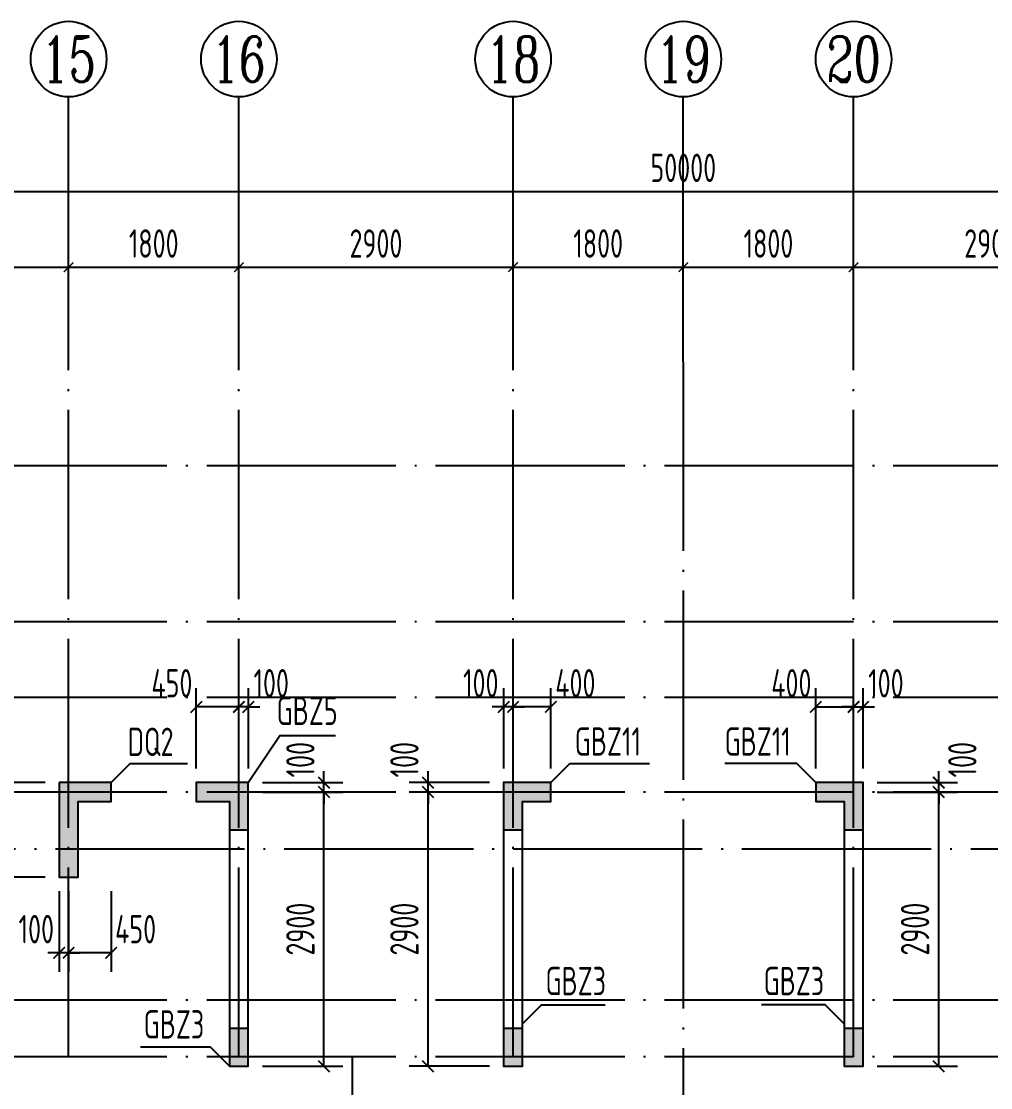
# Model space of a CAD drawing. Extents: x -668857 to 154266, y -275694 to 291306.
# Drawn here: x -320711 to -310461, y -901 to 10375 of the extents above; entities that cross this region are included whole.
import ezdxf
from ezdxf.enums import TextEntityAlignment as Align

# ---------------------------------------------------------------- set-up
doc = ezdxf.new("R2010")
doc.units = 0
doc.header["$LTSCALE"] = 1000
doc.linetypes.add('DOTE', pattern=[2.42, 2, -0.2, 0.02, -0.2])
doc.layers.get('0').update_dxf_attribs({"linetype": 'CONTINUOUS'})
doc.layers.get('DEFPOINTS').update_dxf_attribs({"linetype": 'CONTINUOUS'})
for name, color, linetype in [('A-AXIS', 1, 'CONTINUOUS'), ('A-DOTE', 10, 'DOTE'), ('AXIS_NUM', 7, 'CONTINUOUS'), ('S-Q墙实线', 6, 'CONTINUOUS'), ('S-Q墙标注', 3, 'CONTINUOUS'), ('S-X详图填充', 252, 'CONTINUOUS'), ('S-X详图实线', 4, 'CONTINUOUS'), ('S-Y一般标注', 3, 'CONTINUOUS'), ('S-Z柱编号', 6, 'CONTINUOUS')]:
    doc.layers.add(name, color=color, linetype=linetype)
doc.styles.add('TSSD_Axis', font='complex.shx', dxfattribs={"width": 0.7, "bigfont": 'hztxt.shx'})
doc.styles.add('TSSD_DIMENSION', font='Tssdeng.shx', dxfattribs={"width": 0.7, "bigfont": 'tssdchn.shx'})
doc.styles.add('TSSD_REIN', font='tssdeng.shx', dxfattribs={"width": 0.7, "height": 300, "bigfont": 'tssdchn.shx'})
doc.styles.add('结构文字', font='zstxt.shx', dxfattribs={"width": 0.7, "bigfont": 'zshz.shx'})
doc.dimstyles.new('STRUCK', dxfattribs={"dimtxt": 400, "dimasz": 121, "dimexe": 200, "dimexo": 150, "dimgap": 115, "dimtad": 1, "dimdec": 0, "dimdsep": 46, "dimtxsty": '结构文字', "dimblk": 'ARCHTICK', "dimcen": 400, "dimclrd": 3, "dimclre": 3, "dimclrt": 7, "dimadec": 0, "dimazin": 0, "dimtfac": 1, "dimtdec": 0, "dimtix": 1, "dimtmove": 2, "dimatfit": 3, "dimldrblk": '_DIMX', "dimfxl": 0, "dimtolj": 1, "dimtzin": 0, "dimarcsym": 0})
doc.dimstyles.new('TSSD_100_100', dxfattribs={"dimtxt": 300, "dimasz": 100, "dimexe": 100, "dimexo": 250, "dimgap": 100, "dimtad": 1, "dimdec": 0, "dimzin": 0, "dimdsep": 46, "dimtxsty": 'TSSD_DIMENSION', "dimblk": 'ARCHTICK', "dimcen": 0, "dimdle": 100, "dimclrt": 7, "dimadec": 0, "dimazin": 0, "dimtfac": 1, "dimtdec": 0, "dimtix": 1, "dimtmove": 2, "dimatfit": 3, "dimldrblk": 'ARCHTICK', "dimfxl": 0, "dimtolj": 1, "dimtzin": 0, "dimarcsym": 0})

# ---------------------------------------------------------------- blocks, each defined once
blk = doc.blocks.new('ts_axno')
at = {"color": 0, "linetype": 'ByBlock', "lineweight": -2}
blk.add_circle((0, 0), 0.5, dxfattribs=at)
at = {"color": 0, "linetype": 'ByBlock', "lineweight": -2, "style": 'TSSD_Axis', "width": 0.7}
blk.add_attdef('A', text='', height=0.6, dxfattribs=at).set_placement((0, 0), align=Align.MIDDLE_CENTER)
blk = doc.blocks.new('_ArchTick')
at = {"color": 0, "linetype": 'ByBlock', "const_width": 0.15}
blk.add_lwpolyline([(-0.5, -0.5), (0.5, 0.5)], dxfattribs=at)
blk = doc.blocks.new('*D158')
at = {"layer": 'DEFPOINTS', "color": 0}
for p in [(23100, 19250), (21400, 18250), (23100, 18250)]:
    blk.add_point(p, dxfattribs=at)
at = {"layer": 'S-Y一般标注', "color": 0, "lineweight": -2}
for p, q in [((21400, 18500), (21400, 19350)), ((23100, 18500), (23100, 19350)), ((21300, 19250), (23200, 19250))]:
    blk.add_line(p, q, dxfattribs=at)
at = {"layer": 'S-Y一般标注', "color": 0, "lineweight": -2, "xscale": 100, "yscale": 100, "zscale": 100, "rotation": 180}
blk.add_blockref('_ArchTick', (21400, 19250), dxfattribs=at)
at = {"layer": 'S-Y一般标注', "color": 0, "lineweight": -2, "xscale": 100, "yscale": 100, "zscale": 100}
blk.add_blockref('_ArchTick', (23100, 19250), dxfattribs=at)
at = {"layer": 'S-Y一般标注', "color": 7, "insert": (22250, 19500), "char_height": 300, "attachment_point": 5, "style": 'TSSD_DIMENSION'}
blk.add_mtext('\\A1;1700', dxfattribs=at)
blk = doc.blocks.new('*D159')
at = {"layer": 'DEFPOINTS', "color": 0}
for p in [(24900, 19250), (23100, 18250), (24900, 18250)]:
    blk.add_point(p, dxfattribs=at)
at = {"layer": 'S-Y一般标注', "color": 0, "lineweight": -2}
for p, q in [((23100, 18500), (23100, 19350)), ((24900, 18500), (24900, 19350)), ((23000, 19250), (25000, 19250))]:
    blk.add_line(p, q, dxfattribs=at)
at = {"layer": 'S-Y一般标注', "color": 0, "lineweight": -2, "xscale": 100, "yscale": 100, "zscale": 100, "rotation": 180}
blk.add_blockref('_ArchTick', (23100, 19250), dxfattribs=at)
at = {"layer": 'S-Y一般标注', "color": 0, "lineweight": -2, "xscale": 100, "yscale": 100, "zscale": 100}
blk.add_blockref('_ArchTick', (24900, 19250), dxfattribs=at)
at = {"layer": 'S-Y一般标注', "color": 7, "insert": (24000, 19500), "char_height": 300, "attachment_point": 5, "style": 'TSSD_DIMENSION'}
blk.add_mtext('\\A1;1800', dxfattribs=at)
blk = doc.blocks.new('*D160')
at = {"layer": 'DEFPOINTS', "color": 0}
for p in [(27800, 19250), (24900, 18250), (27800, 18250)]:
    blk.add_point(p, dxfattribs=at)
at = {"layer": 'S-Y一般标注', "color": 0, "lineweight": -2}
for p, q in [((24900, 18500), (24900, 19350)), ((27800, 18500), (27800, 19350)), ((24800, 19250), (27900, 19250))]:
    blk.add_line(p, q, dxfattribs=at)
at = {"layer": 'S-Y一般标注', "color": 0, "lineweight": -2, "xscale": 100, "yscale": 100, "zscale": 100, "rotation": 180}
blk.add_blockref('_ArchTick', (24900, 19250), dxfattribs=at)
at = {"layer": 'S-Y一般标注', "color": 0, "lineweight": -2, "xscale": 100, "yscale": 100, "zscale": 100}
blk.add_blockref('_ArchTick', (27800, 19250), dxfattribs=at)
at = {"layer": 'S-Y一般标注', "color": 7, "insert": (26350, 19500), "char_height": 300, "attachment_point": 5, "style": 'TSSD_DIMENSION'}
blk.add_mtext('\\A1;2900', dxfattribs=at)
blk = doc.blocks.new('*D161')
at = {"layer": 'DEFPOINTS', "color": 0}
for p in [(29600, 19250), (27800, 18250), (29600, 18250)]:
    blk.add_point(p, dxfattribs=at)
at = {"layer": 'S-Y一般标注', "color": 0, "lineweight": -2}
for p, q in [((27800, 18500), (27800, 19350)), ((29600, 18500), (29600, 19350)), ((27700, 19250), (29700, 19250))]:
    blk.add_line(p, q, dxfattribs=at)
at = {"layer": 'S-Y一般标注', "color": 0, "lineweight": -2, "xscale": 100, "yscale": 100, "zscale": 100, "rotation": 180}
blk.add_blockref('_ArchTick', (27800, 19250), dxfattribs=at)
at = {"layer": 'S-Y一般标注', "color": 0, "lineweight": -2, "xscale": 100, "yscale": 100, "zscale": 100}
blk.add_blockref('_ArchTick', (29600, 19250), dxfattribs=at)
at = {"layer": 'S-Y一般标注', "color": 7, "insert": (28700, 19500), "char_height": 300, "attachment_point": 5, "style": 'TSSD_DIMENSION'}
blk.add_mtext('\\A1;1800', dxfattribs=at)
blk = doc.blocks.new('*D162')
at = {"layer": 'DEFPOINTS', "color": 0}
for p in [(31400, 19250), (29600, 18250), (31400, 18250)]:
    blk.add_point(p, dxfattribs=at)
at = {"layer": 'S-Y一般标注', "color": 0, "lineweight": -2}
for p, q in [((29600, 18500), (29600, 19350)), ((31400, 18500), (31400, 19350)), ((29500, 19250), (31500, 19250))]:
    blk.add_line(p, q, dxfattribs=at)
at = {"layer": 'S-Y一般标注', "color": 0, "lineweight": -2, "xscale": 100, "yscale": 100, "zscale": 100, "rotation": 180}
blk.add_blockref('_ArchTick', (29600, 19250), dxfattribs=at)
at = {"layer": 'S-Y一般标注', "color": 0, "lineweight": -2, "xscale": 100, "yscale": 100, "zscale": 100}
blk.add_blockref('_ArchTick', (31400, 19250), dxfattribs=at)
at = {"layer": 'S-Y一般标注', "color": 7, "insert": (30500, 19500), "char_height": 300, "attachment_point": 5, "style": 'TSSD_DIMENSION'}
blk.add_mtext('\\A1;1800', dxfattribs=at)
blk = doc.blocks.new('*D163')
at = {"layer": 'DEFPOINTS', "color": 0}
for p in [(34300, 19250), (31400, 18250), (34300, 18250)]:
    blk.add_point(p, dxfattribs=at)
at = {"layer": 'S-Y一般标注', "color": 0, "lineweight": -2}
for p, q in [((31400, 18500), (31400, 19350)), ((34300, 18500), (34300, 19350)), ((31300, 19250), (34400, 19250))]:
    blk.add_line(p, q, dxfattribs=at)
at = {"layer": 'S-Y一般标注', "color": 0, "lineweight": -2, "xscale": 100, "yscale": 100, "zscale": 100, "rotation": 180}
blk.add_blockref('_ArchTick', (31400, 19250), dxfattribs=at)
at = {"layer": 'S-Y一般标注', "color": 0, "lineweight": -2, "xscale": 100, "yscale": 100, "zscale": 100}
blk.add_blockref('_ArchTick', (34300, 19250), dxfattribs=at)
at = {"layer": 'S-Y一般标注', "color": 7, "insert": (32850, 19500), "char_height": 300, "attachment_point": 5, "style": 'TSSD_DIMENSION'}
blk.add_mtext('\\A1;2900', dxfattribs=at)
blk = doc.blocks.new('*D173')
at = {"layer": 'DEFPOINTS', "color": 0}
for p in [(54600, 20050), (4600, 18250), (54600, 18250)]:
    blk.add_point(p, dxfattribs=at)
at = {"layer": 'S-Y一般标注', "color": 0, "lineweight": -2}
for p, q in [((4600, 18500), (4600, 20150)), ((54600, 18500), (54600, 20150)), ((4500, 20050), (54700, 20050))]:
    blk.add_line(p, q, dxfattribs=at)
at = {"layer": 'S-Y一般标注', "color": 0, "lineweight": -2, "xscale": 100, "yscale": 100, "zscale": 100, "rotation": 180}
blk.add_blockref('_ArchTick', (4600, 20050), dxfattribs=at)
at = {"layer": 'S-Y一般标注', "color": 0, "lineweight": -2, "xscale": 100, "yscale": 100, "zscale": 100}
blk.add_blockref('_ArchTick', (54600, 20050), dxfattribs=at)
at = {"layer": 'S-Y一般标注', "color": 7, "insert": (29600, 20300), "char_height": 300, "attachment_point": 5, "style": 'TSSD_DIMENSION'}
blk.add_mtext('\\A1;50000', dxfattribs=at)
blk = doc.blocks.new('*D1719')
at = {"layer": 'DEFPOINTS', "color": 0}
for p in [(-316411, 2225), (-315611, 2225), (-315611, -675)]:
    blk.add_point(p, dxfattribs=at)
at = {"layer": 'S-Q墙标注', "color": 3, "lineweight": -2}
for p, q in [((-315761, 2225), (-316611, 2225)), ((-316411, -675), (-316411, 2225)), ((-315761, -675), (-316611, -675))]:
    blk.add_line(p, q, dxfattribs=at)
at = {"layer": 'S-Q墙标注', "color": 3, "lineweight": -2, "xscale": 121, "yscale": 121, "zscale": 121}
for p, rotation in [((-316411, 2225), 90), ((-316411, -675), 270)]:
    blk.add_blockref('_ArchTick', p, dxfattribs=dict(at, rotation=rotation))
at = {"layer": 'S-Q墙标注', "color": 7, "insert": (-316661, 775), "char_height": 300, "attachment_point": 5, "rotation": 90, "style": 'TSSD_REIN'}
blk.add_mtext('\\A1;2900', dxfattribs=at)
blk = doc.blocks.new('_DIMX')
blk.add_line((-150, 0), (150, 0))
at = {"const_width": 50}
blk.add_lwpolyline([(-70, -70), (70, 70)], dxfattribs=at)
blk = doc.blocks.new('*D1720')
at = {"layer": 'DEFPOINTS', "color": 0}
for p in [(-316411, 2325), (-315611, 2325), (-315611, 2225)]:
    blk.add_point(p, dxfattribs=at)
at = {"layer": 'S-Q墙标注', "color": 3, "lineweight": -2}
for p, q in [((-316411, 2325), (-316411, 2446)), ((-315761, 2325), (-316611, 2325)), ((-316411, 2225), (-316411, 2325)), ((-315761, 2225), (-316611, 2225)), ((-316411, 2225), (-316411, 2104))]:
    blk.add_line(p, q, dxfattribs=at)
at = {"layer": 'S-Q墙标注', "color": 3, "lineweight": -2, "xscale": 121, "yscale": 121, "zscale": 121}
for p, rotation in [((-316411, 2325), 270), ((-316411, 2225), 90)]:
    blk.add_blockref('_ArchTick', p, dxfattribs=dict(at, rotation=rotation))
at = {"layer": 'S-Q墙标注', "color": 7, "insert": (-316661, 2567), "char_height": 300, "attachment_point": 5, "rotation": 90, "style": 'TSSD_REIN'}
blk.add_mtext('\\A1;100', dxfattribs=at)
blk = doc.blocks.new('*D1721')
at = {"layer": 'DEFPOINTS', "color": 0}
for p in [(-315511, 3125), (-315511, 2325), (-315112, 2325)]:
    blk.add_point(p, dxfattribs=at)
at = {"layer": 'S-Q墙标注', "color": 3, "lineweight": -2}
for p, q in [((-315511, 2475), (-315511, 3325)), ((-315112, 2475), (-315112, 3325)), ((-315112, 3125), (-315511, 3125))]:
    blk.add_line(p, q, dxfattribs=at)
at = {"layer": 'S-Q墙标注', "color": 3, "lineweight": -2, "xscale": 121, "yscale": 121, "zscale": 121, "rotation": 180}
blk.add_blockref('_ArchTick', (-315511, 3125), dxfattribs=at)
at = {"layer": 'S-Q墙标注', "color": 3, "lineweight": -2, "xscale": 121, "yscale": 121, "zscale": 121}
blk.add_blockref('_ArchTick', (-315112, 3125), dxfattribs=at)
at = {"layer": 'S-Q墙标注', "color": 7, "insert": (-314853, 3375), "char_height": 300, "attachment_point": 5, "style": 'TSSD_REIN'}
blk.add_mtext('\\A1;400', dxfattribs=at)
blk = doc.blocks.new('*D1722')
at = {"layer": 'DEFPOINTS', "color": 0}
for p in [(-315611, 3125), (-315611, 2325), (-315511, 2325)]:
    blk.add_point(p, dxfattribs=at)
at = {"layer": 'S-Q墙标注', "color": 3, "lineweight": -2}
for p, q in [((-315611, 2475), (-315611, 3325)), ((-315511, 2475), (-315511, 3325)), ((-315611, 3125), (-315732, 3125)), ((-315511, 3125), (-315611, 3125)), ((-315511, 3125), (-315390, 3125))]:
    blk.add_line(p, q, dxfattribs=at)
at = {"layer": 'S-Q墙标注', "color": 3, "lineweight": -2, "xscale": 121, "yscale": 121, "zscale": 121}
blk.add_blockref('_ArchTick', (-315611, 3125), dxfattribs=at)
at = {"layer": 'S-Q墙标注', "color": 3, "lineweight": -2, "xscale": 121, "yscale": 121, "zscale": 121, "rotation": 180}
blk.add_blockref('_ArchTick', (-315511, 3125), dxfattribs=at)
at = {"layer": 'S-Q墙标注', "color": 7, "insert": (-315853, 3375), "char_height": 300, "attachment_point": 5, "style": 'TSSD_REIN'}
blk.add_mtext('\\A1;100', dxfattribs=at)
blk = doc.blocks.new('*D1723')
at = {"layer": 'DEFPOINTS', "color": 0}
for p in [(-318311, 2225), (-317511, 2225), (-318311, -675)]:
    blk.add_point(p, dxfattribs=at)
at = {"layer": 'S-Q墙标注', "color": 3, "lineweight": -2}
for p, q in [((-318161, 2225), (-317311, 2225)), ((-317511, -675), (-317511, 2225)), ((-318161, -675), (-317311, -675))]:
    blk.add_line(p, q, dxfattribs=at)
at = {"layer": 'S-Q墙标注', "color": 3, "lineweight": -2, "xscale": 121, "yscale": 121, "zscale": 121}
for p, rotation in [((-317511, 2225), 90), ((-317511, -675), 270)]:
    blk.add_blockref('_ArchTick', p, dxfattribs=dict(at, rotation=rotation))
at = {"layer": 'S-Q墙标注', "color": 7, "insert": (-317761, 775), "char_height": 300, "attachment_point": 5, "rotation": 90, "style": 'TSSD_REIN'}
blk.add_mtext('\\A1;2900', dxfattribs=at)
blk = doc.blocks.new('*D1724')
at = {"layer": 'DEFPOINTS', "color": 0}
for p in [(-318311, 2325), (-317511, 2325), (-318311, 2225)]:
    blk.add_point(p, dxfattribs=at)
at = {"layer": 'S-Q墙标注', "color": 3, "lineweight": -2}
for p, q in [((-317511, 2325), (-317511, 2446)), ((-318161, 2325), (-317311, 2325)), ((-317511, 2225), (-317511, 2325)), ((-318161, 2225), (-317311, 2225)), ((-317511, 2225), (-317511, 2104))]:
    blk.add_line(p, q, dxfattribs=at)
at = {"layer": 'S-Q墙标注', "color": 3, "lineweight": -2, "xscale": 121, "yscale": 121, "zscale": 121}
for p, rotation in [((-317511, 2325), 270), ((-317511, 2225), 90)]:
    blk.add_blockref('_ArchTick', p, dxfattribs=dict(at, rotation=rotation))
at = {"layer": 'S-Q墙标注', "color": 7, "insert": (-317761, 2567), "char_height": 300, "attachment_point": 5, "rotation": 90, "style": 'TSSD_REIN'}
blk.add_mtext('\\A1;100', dxfattribs=at)
blk = doc.blocks.new('*D1725')
at = {"layer": 'DEFPOINTS', "color": 0}
for p in [(-318411, 3125), (-318411, 2325), (-318311, 2325)]:
    blk.add_point(p, dxfattribs=at)
at = {"layer": 'S-Q墙标注', "color": 3, "lineweight": -2}
for p, q in [((-318411, 2475), (-318411, 3325)), ((-318311, 2475), (-318311, 3325)), ((-318411, 3125), (-318532, 3125)), ((-318311, 3125), (-318411, 3125)), ((-318311, 3125), (-318190, 3125))]:
    blk.add_line(p, q, dxfattribs=at)
at = {"layer": 'S-Q墙标注', "color": 3, "lineweight": -2, "xscale": 121, "yscale": 121, "zscale": 121}
blk.add_blockref('_ArchTick', (-318411, 3125), dxfattribs=at)
at = {"layer": 'S-Q墙标注', "color": 3, "lineweight": -2, "xscale": 121, "yscale": 121, "zscale": 121, "rotation": 180}
blk.add_blockref('_ArchTick', (-318311, 3125), dxfattribs=at)
at = {"layer": 'S-Q墙标注', "color": 7, "insert": (-318069, 3375), "char_height": 300, "attachment_point": 5, "style": 'TSSD_REIN'}
blk.add_mtext('\\A1;100', dxfattribs=at)
blk = doc.blocks.new('*D1726')
at = {"layer": 'DEFPOINTS', "color": 0}
for p in [(-318861, 3125), (-318861, 2325), (-318411, 2325)]:
    blk.add_point(p, dxfattribs=at)
at = {"layer": 'S-Q墙标注', "color": 3, "lineweight": -2}
for p, q in [((-318861, 2475), (-318861, 3325)), ((-318411, 2475), (-318411, 3325)), ((-318411, 3125), (-318861, 3125))]:
    blk.add_line(p, q, dxfattribs=at)
at = {"layer": 'S-Q墙标注', "color": 3, "lineweight": -2, "xscale": 121, "yscale": 121, "zscale": 121, "rotation": 180}
blk.add_blockref('_ArchTick', (-318861, 3125), dxfattribs=at)
at = {"layer": 'S-Q墙标注', "color": 3, "lineweight": -2, "xscale": 121, "yscale": 121, "zscale": 121}
blk.add_blockref('_ArchTick', (-318411, 3125), dxfattribs=at)
at = {"layer": 'S-Q墙标注', "color": 7, "insert": (-319119, 3375), "char_height": 300, "attachment_point": 5, "style": 'TSSD_REIN'}
blk.add_mtext('\\A1;450', dxfattribs=at)
blk = doc.blocks.new('*D1727')
at = {"layer": 'DEFPOINTS', "color": 0}
for p in [(-321111, 2225), (-320311, 2225), (-320311, 1325)]:
    blk.add_point(p, dxfattribs=at)
at = {"layer": 'S-Q墙标注', "color": 3, "lineweight": -2}
for p, q in [((-320461, 2225), (-321311, 2225)), ((-321111, 1325), (-321111, 2225)), ((-320461, 1325), (-321311, 1325))]:
    blk.add_line(p, q, dxfattribs=at)
at = {"layer": 'S-Q墙标注', "color": 3, "lineweight": -2, "xscale": 121, "yscale": 121, "zscale": 121}
for p, rotation in [((-321111, 2225), 90), ((-321111, 1325), 270)]:
    blk.add_blockref('_ArchTick', p, dxfattribs=dict(at, rotation=rotation))
at = {"layer": 'S-Q墙标注', "color": 7, "insert": (-321361, 1775), "char_height": 300, "attachment_point": 5, "rotation": 90, "style": 'TSSD_REIN'}
blk.add_mtext('\\A1;900', dxfattribs=at)
blk = doc.blocks.new('*D1728')
at = {"layer": 'DEFPOINTS', "color": 0}
for p in [(-321111, 2325), (-320311, 2325), (-320311, 2225)]:
    blk.add_point(p, dxfattribs=at)
at = {"layer": 'S-Q墙标注', "color": 3, "lineweight": -2}
for p, q in [((-321111, 2325), (-321111, 2446)), ((-320461, 2325), (-321311, 2325)), ((-321111, 2225), (-321111, 2325)), ((-320461, 2225), (-321311, 2225)), ((-321111, 2225), (-321111, 2104))]:
    blk.add_line(p, q, dxfattribs=at)
at = {"layer": 'S-Q墙标注', "color": 3, "lineweight": -2, "xscale": 121, "yscale": 121, "zscale": 121}
for p, rotation in [((-321111, 2325), 270), ((-321111, 2225), 90)]:
    blk.add_blockref('_ArchTick', p, dxfattribs=dict(at, rotation=rotation))
at = {"layer": 'S-Q墙标注', "color": 7, "insert": (-321361, 2567), "char_height": 300, "attachment_point": 5, "rotation": 90, "style": 'TSSD_REIN'}
blk.add_mtext('\\A1;100', dxfattribs=at)
blk = doc.blocks.new('*D1729')
at = {"layer": 'DEFPOINTS', "color": 0}
for p in [(-320211, 1325), (-319762, 1325), (-320211, 525)]:
    blk.add_point(p, dxfattribs=at)
at = {"layer": 'S-Q墙标注', "color": 3, "lineweight": -2}
for p, q in [((-320211, 1175), (-320211, 325)), ((-319762, 1175), (-319762, 325)), ((-319762, 525), (-320211, 525))]:
    blk.add_line(p, q, dxfattribs=at)
at = {"layer": 'S-Q墙标注', "color": 3, "lineweight": -2, "xscale": 121, "yscale": 121, "zscale": 121, "rotation": 180}
blk.add_blockref('_ArchTick', (-320211, 525), dxfattribs=at)
at = {"layer": 'S-Q墙标注', "color": 3, "lineweight": -2, "xscale": 121, "yscale": 121, "zscale": 121}
blk.add_blockref('_ArchTick', (-319762, 525), dxfattribs=at)
at = {"layer": 'S-Q墙标注', "color": 7, "insert": (-319503, 775), "char_height": 300, "attachment_point": 5, "style": 'TSSD_REIN'}
blk.add_mtext('\\A1;450', dxfattribs=at)
blk = doc.blocks.new('*D1730')
at = {"layer": 'DEFPOINTS', "color": 0}
for p in [(-320311, 1325), (-320211, 1325), (-320311, 525)]:
    blk.add_point(p, dxfattribs=at)
at = {"layer": 'S-Q墙标注', "color": 3, "lineweight": -2}
for p, q in [((-320311, 1175), (-320311, 325)), ((-320211, 1175), (-320211, 325)), ((-320311, 525), (-320432, 525)), ((-320211, 525), (-320311, 525)), ((-320211, 525), (-320090, 525))]:
    blk.add_line(p, q, dxfattribs=at)
at = {"layer": 'S-Q墙标注', "color": 3, "lineweight": -2, "xscale": 121, "yscale": 121, "zscale": 121}
blk.add_blockref('_ArchTick', (-320311, 525), dxfattribs=at)
at = {"layer": 'S-Q墙标注', "color": 3, "lineweight": -2, "xscale": 121, "yscale": 121, "zscale": 121, "rotation": 180}
blk.add_blockref('_ArchTick', (-320211, 525), dxfattribs=at)
at = {"layer": 'S-Q墙标注', "color": 7, "insert": (-320553, 775), "char_height": 300, "attachment_point": 5, "style": 'TSSD_REIN'}
blk.add_mtext('\\A1;100', dxfattribs=at)
blk = doc.blocks.new('*D1790')
at = {"layer": 'DEFPOINTS', "color": 0}
for p in [(-311811, 2225), (-311011, 2225), (-311811, -675)]:
    blk.add_point(p, dxfattribs=at)
at = {"layer": 'S-Q墙标注', "color": 3, "lineweight": -2}
for p, q in [((-311661, 2225), (-310811, 2225)), ((-311011, -675), (-311011, 2225)), ((-311661, -675), (-310811, -675))]:
    blk.add_line(p, q, dxfattribs=at)
at = {"layer": 'S-Q墙标注', "color": 3, "lineweight": -2, "xscale": 121, "yscale": 121, "zscale": 121}
for p, rotation in [((-311011, 2225), 90), ((-311011, -675), 270)]:
    blk.add_blockref('_ArchTick', p, dxfattribs=dict(at, rotation=rotation))
at = {"layer": 'S-Q墙标注', "color": 7, "insert": (-311261, 775), "char_height": 300, "attachment_point": 5, "rotation": 90, "style": 'TSSD_REIN'}
blk.add_mtext('\\A1;2900', dxfattribs=at)
blk = doc.blocks.new('*D1791')
at = {"layer": 'DEFPOINTS', "color": 0}
for p in [(-311811, 2325), (-311011, 2325), (-311811, 2225)]:
    blk.add_point(p, dxfattribs=at)
at = {"layer": 'S-Q墙标注', "color": 3, "lineweight": -2}
for p, q in [((-311011, 2325), (-311011, 2446)), ((-311661, 2325), (-310811, 2325)), ((-311011, 2225), (-311011, 2325)), ((-311661, 2225), (-310811, 2225)), ((-311011, 2225), (-311011, 2104))]:
    blk.add_line(p, q, dxfattribs=at)
at = {"layer": 'S-Q墙标注', "color": 3, "lineweight": -2, "xscale": 121, "yscale": 121, "zscale": 121}
for p, rotation in [((-311011, 2325), 270), ((-311011, 2225), 90)]:
    blk.add_blockref('_ArchTick', p, dxfattribs=dict(at, rotation=rotation))
at = {"layer": 'S-Q墙标注', "color": 7, "insert": (-310761, 2567), "char_height": 300, "attachment_point": 5, "rotation": 90, "style": 'TSSD_REIN'}
blk.add_mtext('\\A1;100', dxfattribs=at)
blk = doc.blocks.new('*D1792')
at = {"layer": 'DEFPOINTS', "color": 0}
for p in [(-311911, 3125), (-312311, 2325), (-311911, 2325)]:
    blk.add_point(p, dxfattribs=at)
at = {"layer": 'S-Q墙标注', "color": 3, "lineweight": -2}
for p, q in [((-312311, 2475), (-312311, 3325)), ((-311911, 2475), (-311911, 3325)), ((-312311, 3125), (-311911, 3125))]:
    blk.add_line(p, q, dxfattribs=at)
at = {"layer": 'S-Q墙标注', "color": 3, "lineweight": -2, "xscale": 121, "yscale": 121, "zscale": 121, "rotation": 180}
blk.add_blockref('_ArchTick', (-312311, 3125), dxfattribs=at)
at = {"layer": 'S-Q墙标注', "color": 3, "lineweight": -2, "xscale": 121, "yscale": 121, "zscale": 121}
blk.add_blockref('_ArchTick', (-311911, 3125), dxfattribs=at)
at = {"layer": 'S-Q墙标注', "color": 7, "insert": (-312569, 3375), "char_height": 300, "attachment_point": 5, "style": 'TSSD_REIN'}
blk.add_mtext('\\A1;400', dxfattribs=at)
blk = doc.blocks.new('*D1793')
at = {"layer": 'DEFPOINTS', "color": 0}
for p in [(-311811, 3125), (-311911, 2325), (-311811, 2325)]:
    blk.add_point(p, dxfattribs=at)
at = {"layer": 'S-Q墙标注', "color": 3, "lineweight": -2}
for p, q in [((-311911, 2475), (-311911, 3325)), ((-311811, 2475), (-311811, 3325)), ((-311911, 3125), (-312032, 3125)), ((-311911, 3125), (-311811, 3125)), ((-311811, 3125), (-311690, 3125))]:
    blk.add_line(p, q, dxfattribs=at)
at = {"layer": 'S-Q墙标注', "color": 3, "lineweight": -2, "xscale": 121, "yscale": 121, "zscale": 121}
blk.add_blockref('_ArchTick', (-311911, 3125), dxfattribs=at)
at = {"layer": 'S-Q墙标注', "color": 3, "lineweight": -2, "xscale": 121, "yscale": 121, "zscale": 121, "rotation": 180}
blk.add_blockref('_ArchTick', (-311811, 3125), dxfattribs=at)
at = {"layer": 'S-Q墙标注', "color": 7, "insert": (-311569, 3375), "char_height": 300, "attachment_point": 5, "style": 'TSSD_REIN'}
blk.add_mtext('\\A1;100', dxfattribs=at)
blk = doc.blocks.new('20210726.16395156')
at = {"layer": 'A-AXIS'}
for p, q in [((23100, 18249.9), (23100, 21049.9)), ((24900, 18249.9), (24900, 21049.9)), ((27800, 18249.9), (27800, 21049.9)), ((29600, 18249.9), (29600, 21049.9)), ((31400, 18249.9), (31400, 21049.9))]:
    blk.add_line(p, q, dxfattribs=at)
at = {"layer": 'A-DOTE'}
for p, q in [((23100, 10900), (23100, 18249.9)), ((24900, 10900), (24900, 18249.9)), ((27800, 10900), (27800, 18249.9)), ((29600, 18249.9), (29600, 3600)), ((31400, 10900), (31400, 18249.9)), ((55600, 17150), (3600, 17150)), ((55600, 15500), (3600, 15500)), ((55600, 14700), (3600, 14700)), ((55600, 13700), (3600, 13700)), ((3600, 13100.3), (55600, 13100.3)), ((55600, 11500), (3600, 11500)), ((55600, 10900), (3600, 10900)), ((26100, 10900), (26100, 3600))]:
    blk.add_line(p, q, dxfattribs=at)
at = {"layer": 'A-AXIS'}
ref = blk.add_blockref('ts_axno', (23100, 21449.9), dxfattribs=dict(at, xscale=800, yscale=800, zscale=800))
ref.add_attrib('9', '15', dxfattribs={"layer": 'AXIS_NUM', "height": 480, "style": 'TSSD_Axis', "width": 0.7}).set_placement((23100, 21449.9), align=Align.MIDDLE_CENTER)
ref = blk.add_blockref('ts_axno', (24900, 21449.9), dxfattribs=dict(at, xscale=800, yscale=800, zscale=800))
ref.add_attrib('10', '16', dxfattribs={"layer": 'AXIS_NUM', "height": 480, "style": 'TSSD_Axis', "width": 0.7}).set_placement((24900, 21449.9), align=Align.MIDDLE_CENTER)
ref = blk.add_blockref('ts_axno', (27800, 21449.9), dxfattribs=dict(at, xscale=800, yscale=800, zscale=800))
ref.add_attrib('11', '18', dxfattribs={"layer": 'AXIS_NUM', "height": 480, "style": 'TSSD_Axis', "width": 0.7}).set_placement((27800, 21449.9), align=Align.MIDDLE_CENTER)
ref = blk.add_blockref('ts_axno', (29600, 21449.9), dxfattribs=dict(at, xscale=800, yscale=800, zscale=800))
ref.add_attrib('12', '19', dxfattribs={"layer": 'AXIS_NUM', "height": 480, "style": 'TSSD_Axis', "width": 0.7}).set_placement((29600, 21449.9), align=Align.MIDDLE_CENTER)
ref = blk.add_blockref('ts_axno', (31400, 21449.9), dxfattribs=dict(at, xscale=800, yscale=800, zscale=800))
ref.add_attrib('13', '20', dxfattribs={"layer": 'AXIS_NUM', "height": 480, "style": 'TSSD_Axis', "width": 0.7}).set_placement((31400, 21449.9), align=Align.MIDDLE_CENTER)
at = {"layer": 'S-Y一般标注'}
for base, p1, p2, picture, middle in [((54600, 20049.9), (4600, 18249.9), (54600, 18249.9), '*D173', (29600, 20299.9)), ((23100, 19249.9), (21400, 18249.9), (23100, 18249.9), '*D158', (22250, 19499.9)), ((24900, 19249.9), (23100, 18249.9), (24900, 18249.9), '*D159', (24000, 19499.9)), ((27800, 19249.9), (24900, 18249.9), (27800, 18249.9), '*D160', (26350, 19499.9)), ((29600, 19249.9), (27800, 18249.9), (29600, 18249.9), '*D161', (28700, 19499.9)), ((31400, 19249.9), (29600, 18249.9), (31400, 18249.9), '*D162', (30500, 19499.9)), ((34300, 19249.9), (31400, 18249.9), (34300, 18249.9), '*D163', (32850, 19499.9))]:
    dim = blk.add_linear_dim(base=base, p1=p1, p2=p2, dimstyle='TSSD_100_100', dxfattribs=at)
    dim.commit()
    dim.dimension.update_dxf_attribs({"geometry": picture, "text_midpoint": middle})

msp = doc.modelspace()

# ---------------------------------------------------------------- hatches: boundary and pattern name
at = {"layer": 'S-X详图填充'}
h = msp.add_hatch(color=256, dxfattribs=at)
h.dxf.hatch_style = 1
h.paths.add_polyline_path([(-320311.41, 2325.26), (-320311.41, 1325.26), (-320111.41, 1325.26), (-320111.41, 2125.26), (-319761.51, 2125.26), (-319761.51, 2325.26)])
h = msp.add_hatch(color=256, dxfattribs=at)
h.dxf.hatch_style = 1
h.paths.add_polyline_path([(-318511.42, 1825.26), (-318311.42, 1825.26), (-318311.42, 2325.26), (-318861.42, 2325.26), (-318861.42, 2125.26), (-318511.42, 2125.26)])
h = msp.add_hatch(color=256, dxfattribs=at)
h.dxf.hatch_style = 1
h.paths.add_polyline_path([(-315611.42, 1825.26), (-315411.42, 1825.26), (-315411.42, 2125.26), (-315111.51, 2125.26), (-315111.51, 2325.26), (-315611.42, 2325.26)])
h = msp.add_hatch(color=256, dxfattribs=at)
h.dxf.hatch_style = 1
h.paths.add_polyline_path([(-312011.4, 1825.26), (-311811.4, 1825.26), (-311811.4, 2325.26), (-312311.32, 2325.26), (-312311.32, 2125.26), (-312011.4, 2125.26)])
h = msp.add_hatch(color=256, dxfattribs=at)
h.dxf.hatch_style = 1
h.paths.add_polyline_path([(-318311.42, -274.74), (-318511.42, -274.74), (-318511.42, -674.74), (-318311.42, -674.74)])
h = msp.add_hatch(color=256, dxfattribs=at)
h.dxf.hatch_style = 1
h.paths.add_polyline_path([(-315411.42, -274.74), (-315611.42, -274.74), (-315611.42, -674.74), (-315411.42, -674.74)])
h = msp.add_hatch(color=256, dxfattribs=at)
h.dxf.hatch_style = 1
h.paths.add_polyline_path([(-311811.4, -274.74), (-312011.4, -274.74), (-312011.4, -674.74), (-311811.4, -674.74)])

# ---------------------------------------------------------------- linework, layer by layer
at = {"layer": 'S-Q墙实线'}
for points in [[(-320311.41, 2325.26), (-320311.41, 1325.26), (-320111.41, 1325.26), (-320111.41, 2125.26), (-319761.51, 2125.26), (-319761.51, 2325.26)], [(-318311.42, 2325.26), (-318861.42, 2325.26), (-318861.42, 2125.26), (-318511.42, 2125.26), (-318511.42, -674.74), (-318311.42, -674.74)], [(-315611.42, 2325.26), (-315611.42, -674.74), (-315411.42, -674.74), (-315411.42, 2125.26), (-315111.51, 2125.26), (-315111.51, 2325.26)], [(-311811.4, 2325.26), (-312311.32, 2325.26), (-312311.32, 2125.26), (-312011.4, 2125.26), (-312011.4, -674.74), (-311811.4, -674.74)]]:
    msp.add_lwpolyline(points, close=True, dxfattribs=at)
at = {"layer": 'S-X详图实线'}
for points in [[(-320311.41, 2325.26), (-320311.41, 1325.26), (-320111.41, 1325.26), (-320111.41, 2125.26), (-319761.51, 2125.26), (-319761.51, 2325.26), (-320311.41, 2325.26)], [(-318511.42, 1825.26), (-318311.42, 1825.26), (-318311.42, 2325.26), (-318861.42, 2325.26), (-318861.42, 2125.26), (-318511.42, 2125.26), (-318511.42, 1825.26)], [(-315611.42, 1825.26), (-315411.42, 1825.26), (-315411.42, 2125.26), (-315111.51, 2125.26), (-315111.51, 2325.26), (-315611.42, 2325.26), (-315611.42, 1825.26)], [(-312011.4, 1825.26), (-311811.4, 1825.26), (-311811.4, 2325.26), (-312311.32, 2325.26), (-312311.32, 2125.26), (-312011.4, 2125.26), (-312011.4, 1825.26)], [(-318311.42, -274.74), (-318511.42, -274.74), (-318511.42, -674.74), (-318311.42, -674.74), (-318311.42, -274.74)], [(-315411.42, -274.74), (-315611.42, -274.74), (-315611.42, -674.74), (-315411.42, -674.74), (-315411.42, -274.74)], [(-311811.4, -274.74), (-312011.4, -274.74), (-312011.4, -674.74), (-311811.4, -674.74), (-311811.4, -274.74)]]:
    msp.add_lwpolyline(points, close=True, dxfattribs=at)
at = {"layer": 'S-Z柱编号', "color": 7}
for points in [[(-318311.42, 2325.26), (-317978.98, 2821.89), (-317389.14, 2821.89)], [(-319761.51, 2325.26), (-319561.51, 2525.26), (-318955.49, 2525.26)], [(-315111.51, 2325.26), (-314911.51, 2525.26), (-314067.42, 2525.26)], [(-312311.31, 2325.26), (-312511.31, 2525.26), (-313271.44, 2525.26)], [(-315411.42, -224.74), (-315211.42, -24.74), (-314537.9, -24.74)], [(-312011.4, -224.74), (-312211.4, -24.74), (-312884.92, -24.74)], [(-318511.42, -674.74), (-318711.42, -474.74), (-319451.76, -474.74)]]:
    msp.add_lwpolyline(points, dxfattribs=at)

# ---------------------------------------------------------------- block references
at = {"layer": 'A-DOTE'}
msp.add_blockref('20210726.16395156', (-343311.41, -11474.79), dxfattribs=at)

# ---------------------------------------------------------------- texts
at = {"layer": 'S-Z柱编号', "color": 7, "style": 'TSSD_REIN', "width": 0.7}
for s, p in [('GBZ5', (-318011.42, 2843.44)), ('DQ2', (-319586.19, 2516)), ('GBZ11', (-314859.15, 2519.43)), ('GBZ11', (-313274.71, 2519.43)), ('GBZ3', (-315168.57, -14.15)), ('GBZ3', (-312862.01, -14.15)), ('GBZ3', (-319417.19, -472.02))]:
    msp.add_text(s, height=300, dxfattribs=at).set_placement(p, align=Align.BOTTOM_LEFT)

# ---------------------------------------------------------------- dimensions: what is measured, and where the dimension line sits
at = {"layer": 'S-Q墙标注'}
for base, p1, p2, angle, picture, middle in [((-318861.42, 3125.26), (-318411.41, 2325.26), (-318861.42, 2325.26), 180, '*D1726', (-319119.5, 3375.26)), ((-318411.41, 3125.26), (-318311.42, 2325.26), (-318411.41, 2325.26), 180, '*D1725', (-318069.5, 3375.26)), ((-315611.42, 3125.26), (-315511.41, 2325.26), (-315611.42, 2325.26), 180, '*D1722', (-315853.35, 3375.26)), ((-315511.41, 3125.26), (-315111.51, 2325.26), (-315511.41, 2325.26), 180, '*D1721', (-314853.43, 3375.26)), ((-321111.42, 2325.26), (-320311.42, 2225.26), (-320311.42, 2325.26), 90, '*D1728', (-321361.42, 2567.18)), ((-317511.42, 2325.26), (-318311.42, 2225.26), (-318311.42, 2325.26), 90, '*D1724', (-317761.42, 2567.18)), ((-316411.42, 2325.26), (-315611.42, 2225.26), (-315611.42, 2325.26), 90, '*D1720', (-316661.42, 2567.18)), ((-311011.4, 2325.26), (-311811.4, 2225.26), (-311811.4, 2325.26), 90, '*D1791', (-310761.4, 2567.18)), ((-320311.42, 525.26), (-320211.41, 1325.26), (-320311.42, 1325.26), 180, '*D1730', (-320553.35, 775.26)), ((-320211.41, 525.26), (-319761.5, 1325.26), (-320211.41, 1325.26), 180, '*D1729', (-319503.43, 775.26))]:
    dim = msp.add_linear_dim(base=base, p1=p1, p2=p2, angle=angle, dimstyle='STRUCK', override={"dimtxt": 300, "dimgap": 100, "dimtxsty": 'TSSD_REIN'}, dxfattribs=at)
    dim.commit()
    dim.dimension.update_dxf_attribs({"geometry": picture, "text_midpoint": middle, "dimtype": 160})
for base, p1, p2, picture, middle in [((-311911.41, 3125.26), (-312311.32, 2325.26), (-311911.41, 2325.26), '*D1792', (-312569.39, 3375.26)), ((-311811.4, 3125.26), (-311911.41, 2325.26), (-311811.4, 2325.26), '*D1793', (-311569.48, 3375.26))]:
    dim = msp.add_linear_dim(base=base, p1=p1, p2=p2, dimstyle='STRUCK', override={"dimtxt": 300, "dimgap": 100, "dimtxsty": 'TSSD_REIN'}, dxfattribs=at)
    dim.commit()
    dim.dimension.update_dxf_attribs({"geometry": picture, "text_midpoint": middle, "dimtype": 160})
for base, p1, p2, picture, middle in [((-321111.42, 2225.26), (-320311.42, 1325.26), (-320311.42, 2225.26), '*D1727', (-321361.42, 1775.26)), ((-317511.42, 2225.26), (-318311.42, -674.74), (-318311.42, 2225.26), '*D1723', (-317761.42, 775.26)), ((-316411.42, 2225.26), (-315611.42, -674.74), (-315611.42, 2225.26), '*D1719', (-316661.42, 775.26)), ((-311011.4, 2225.26), (-311811.4, -674.74), (-311811.4, 2225.26), '*D1790', (-311261.4, 775.26))]:
    dim = msp.add_linear_dim(base=base, p1=p1, p2=p2, angle=90, dimstyle='STRUCK', override={"dimtxt": 300, "dimgap": 100, "dimtxsty": 'TSSD_REIN'}, dxfattribs=at)
    dim.commit()
    dim.dimension.update_dxf_attribs({"geometry": picture, "text_midpoint": middle})

doc.saveas('drawing.dxf')
